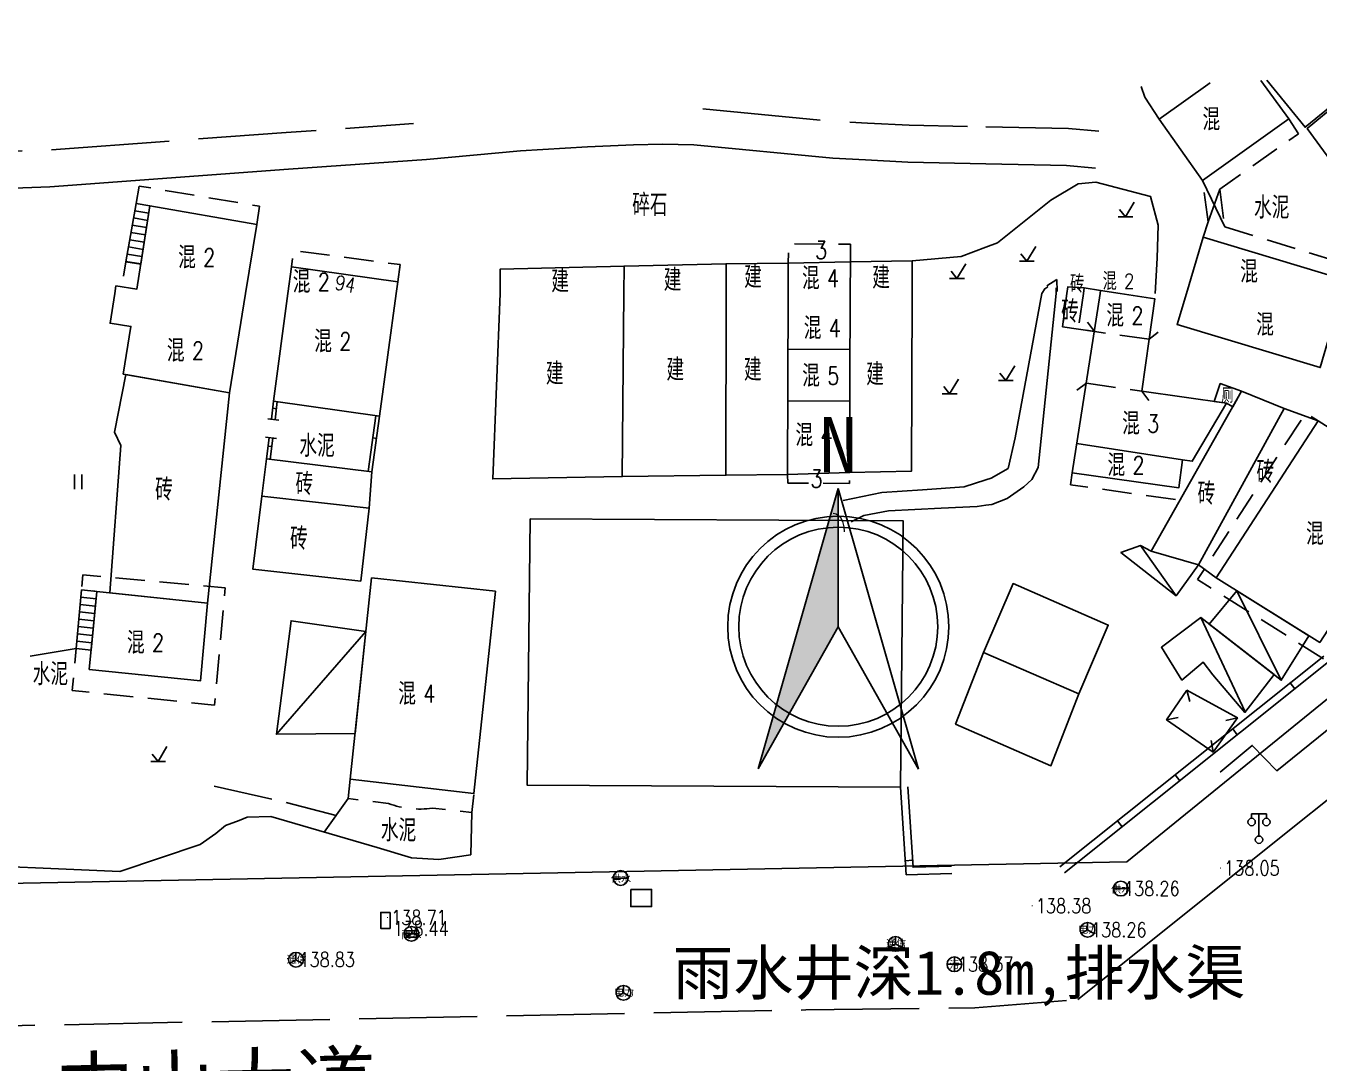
# Model space of a CAD drawing. Extents: x 529262 to 576451, y 2694391 to 2717535.
# Drawn here: x 566549.9 to 566637.6, y 2709700.4 to 2709770.7 of the extents above; entities that cross this region are included whole.
import ezdxf
from ezdxf.enums import TextEntityAlignment as Align
from ezdxf.xclip import XClip

# ---------------------------------------------------------------- set-up
doc = ezdxf.new("R2010")
doc.units = 0
doc.header["$XCLIPFRAME"] = 0
for name, pattern in [('X2', [10, 8, -2]), ('X3', [5, 4, -1]), ('X5', [3, 2, -1])]:
    doc.linetypes.add(name, pattern=pattern)
for name, color, linetype in [('COMPONENT', 8, 'Continuous'), ('DLDW', 8, 'Continuous'), ('DLSS', 4, 'Continuous'), ('DMTZ', 8, 'Continuous'), ('GCD', 8, 'Continuous'), ('GXYZ', 8, 'Continuous'), ('JMD', 8, 'Continuous'), ('PP-COM', 7, 'Continuous'), ('RD-中线', 40, 'Continuous'), ('RD-红线', 7, 'Continuous'), ('RD-路名', 7, 'Continuous'), ('ZBTZ', 8, 'Continuous'), ('ZJ', 7, 'Continuous'), ('路名', 7, 'Continuous')]:
    doc.layers.add(name, color=color, linetype=linetype)
doc.layers.add('SXSS', color=5, linetype='Continuous', lineweight=0)
doc.layers.add('现状管道深度（物探资料）', color=2, linetype='Continuous', plot=False)
doc.styles.add('HZ', font='rs.shx', dxfattribs={"width": 0.8, "bigfont": 'hztxt.shx'})
doc.styles.get("Standard").update_dxf_attribs({"font": '', "height": 2.5, "bigfont": 'smfs.shx'})
doc.styles.add('宋体', font='', dxfattribs={"width": 0.75})
doc.styles.add('黑体', font='simhei.ttf')
doc.styles.get('Standard').set_extended_font_data('FangSong_GB2312')
doc.styles.get('宋体').set_extended_font_data('SimSun')
doc.linetypes.add('10421', pattern='A,2,[150,AAA.SHX,S=0.5,R=0,X=0,Y=0.5],1e-11', length=2)
doc.linetypes.add('10422', pattern='A,0.75,[150,AAA.SHX,S=0.5,R=0,X=0,Y=0.5],1.5,[177,AAA.SHX,S=1,R=0,X=0,Y=0.4],0.75', length=3)
doc.linetypes.add('1161', pattern='A,0,[149,AAA.SHX,S=0.15,R=0,X=0,Y=0],-1.6', length=1.6)

# ---------------------------------------------------------------- blocks, each defined once
blk = doc.blocks.new('Compass1')
for p, q in [((0, 12.5), (-7.25, -12.86)), ((0, 0), (0, 12.5)), ((0, 0), (-7.25, -12.86))]:
    blk.add_line(p, q)
at = {"color": 2}
for p, q in [((0, 12.5), (7.26, -12.9)), ((7.26, -12.9), (0, 0))]:
    blk.add_line(p, q, dxfattribs=at)
at = {"color": 3}
blk.add_circle((0, 0), 10, dxfattribs=at)
at = {"color": 2}
blk.add_circle((0, 0), 9, dxfattribs=at)
blk.add_solid([(-7.25, -12.86), (0, 12.5), (0, 0)], dxfattribs=at)
at = {"color": 3}
blk.add_text('N', height=5, dxfattribs=at).set_placement((-0.01, 13.97), align=Align.CENTER)
blk = doc.blocks.new('A$C19FD0107')
at = {"layer": 'RD-中线', "color": 8, "linetype": 'Continuous', "flags": 128}
for points in [[(-4490.734, 14139.438, 0), (-4490.29, 14139.417)], [(-3818.251, 14086.168, 0), (-3817.74, 14086.169)]]:
    blk.add_lwpolyline(points, format="xyb", dxfattribs=at)
at = {"layer": 'RD-红线', "color": 8, "linetype": 'Continuous', "flags": 128}
for points in [[(-4373.425, 15323.41), (-4329.814, 15358.84)], [(-4373.425, 15323.41), (-4876.439, 15313.687)]]:
    blk.add_lwpolyline(points, dxfattribs=at)
blk = doc.blocks.new('GC200')
at = {"linetype": 'Continuous', "const_width": 0.2, "flags": 128}
blk.add_lwpolyline([(-0.1, 0, 1), (0.1, 0, 1)], format="xyb", close=True, dxfattribs=at)
blk = doc.blocks.new('gc123')
at = {"color": 8}
for p, q in [((0, 0), (1.2, 2)), ((-1, 0), (1, 0)), ((0, 0), (-0.8, 1))]:
    blk.add_line(p, q, dxfattribs=at)
blk = doc.blocks.new('gc097')
at = {"color": 8}
for p, q in [((-1, 2.9), (-1, 3.5)), ((-1, 3.5), (1, 3.5)), ((0, 0.5), (0, 3.5)), ((1, 3.5), (1, 2.9))]:
    blk.add_line(p, q, dxfattribs=at)
for centre in [(-1, 2.4), (1, 2.4), (0, 0)]:
    blk.add_circle(centre, 0.5, dxfattribs=at)
blk = doc.blocks.new('gc037')
for p, q in [((0, 0), (-1.39, 0.8)), ((-1.39, -0.8), (0, 0))]:
    blk.add_line(p, q)
blk = doc.blocks.new('gc121')
at = {"color": 8}
for p, q in [((-0.5, -1), (-0.5, 1)), ((0.5, -1), (0.5, 1))]:
    blk.add_line(p, q, dxfattribs=at)
blk = doc.blocks.new('gcbj0101')
blk.add_line((-1, 0), (1, 0))
blk.add_circle((0, 0), 1)
blk = doc.blocks.new('gcbj0102')
for p, q in [((-1, 0), (1, 0)), ((0, -1), (0, 1))]:
    blk.add_line(p, q)
blk.add_circle((0, 0), 1)
blk = doc.blocks.new('gcbj0103')
for p, q in [((-1, 0), (1, 0)), ((-0.9, 0.43), (0.9, 0.43)), ((-0.88, -0.47), (0.88, -0.47))]:
    blk.add_line(p, q)
blk.add_circle((0, 0), 1)
blk = doc.blocks.new('gcbj0107')
for q in [(-0.87, -0.5), (0, 1), (0.87, -0.5)]:
    blk.add_line((0, 0), q)
blk.add_circle((0, 0), 1)

msp = doc.modelspace()

# ---------------------------------------------------------------- linework, layer by layer
at = {"layer": 'DLDW', "color": 252, "linetype": 'Continuous', "elevation": 138.173, "flags": 128}
msp.add_lwpolyline([(566631.318, 2709745.136), (566631.744, 2709744.895), (566632.339, 2709745.946), (566630.893, 2709746.467), (566630.475, 2709745.256)], close=True, dxfattribs=at)
msp.add_lwpolyline([(566631.318, 2709745.136), (566631.744, 2709744.895), (566632.339, 2709745.946), (566630.893, 2709746.467), (566630.475, 2709745.256)], close=True, dxfattribs=at)
at = {"layer": 'DLSS', "linetype": 'X2', "elevation": 137.998, "flags": 128}
for points in [[(566595.804, 2709765.102), (566604.805, 2709764.239), (566606.963, 2709764.128), (566609.785, 2709763.992), (566614.998, 2709763.881)], [(566501.653, 2709760.301), (566530.06, 2709761.524), (566551.371, 2709762.308), (566567.522, 2709763.49), (566576.177, 2709764.101)], [(566614.998, 2709763.881), (566620.602, 2709763.763), (566622.667, 2709763.576)], [(566614.998, 2709763.881), (566620.602, 2709763.763), (566622.667, 2709763.576)]]:
    msp.add_lwpolyline(points, dxfattribs=at)
at = {"layer": 'DLSS', "linetype": 'Continuous', "flags": 128}
for points, elevation in [([(566486.047, 2709756.717), (566486.349, 2709757), (566486.64, 2709757.12), (566487.042, 2709757.196), (566492.38, 2709757.491), (566499.135, 2709757.69), (566530.16, 2709759.026), (566551.508, 2709759.811), (566567.701, 2709760.997), (566577.046, 2709761.656), (566583.433, 2709762.25), (566587.964, 2709762.525), (566591.092, 2709762.649), (566593.063, 2709762.703), (566595.184, 2709762.65), (566604.622, 2709761.745), (566606.838, 2709761.632), (566609.698, 2709761.493), (566614.998, 2709761.381)], 137.998), ([(566614.998, 2709761.381), (566620.463, 2709761.265), (566622.442, 2709761.086)], 137.998), ([(566614.998, 2709761.381), (566620.463, 2709761.265), (566622.442, 2709761.086)], 137.998), ([(566621.247, 2709704.68), (566621.247, 2709704.68), (566652.952, 2709730.049), (566653.32, 2709730.946), (566653.126, 2709731.621), (566651.473, 2709733.708)], 138.15)]:
    msp.add_lwpolyline(points, dxfattribs=dict(at, elevation=elevation))
at = {"layer": 'DLSS', "linetype": 'X3', "flags": 128}
msp.add_lwpolyline([(566562.657, 2709719.144), (566567.374, 2709718.101), (566570.914, 2709717.171)], dxfattribs=at)
at = {"layer": 'DLSS', "linetype": 'X2', "flags": 128}
msp.add_lwpolyline([(566473.115, 2709702.009), (566473.216, 2709701.306), (566499.863, 2709701.931), (566602.786, 2709703.976), (566614.256, 2709704.111), (566621.247, 2709704.68)], dxfattribs=at)
at = {"layer": 'DMTZ', "linetype": '10421'}
for points in [[(566619.2, 2709753.033), (566619.2, 2709753.033), (566618.987, 2709752.893), (566618.796, 2709752.568)], [(566619.2, 2709753.033), (566619.2, 2709753.033), (566618.987, 2709752.893), (566618.796, 2709752.568)], [(566619.756, 2709752.568), (566619.771, 2709752.691), (566619.773, 2709752.966)], [(566619.756, 2709752.568), (566619.771, 2709752.691), (566619.773, 2709752.966)]]:
    msp.add_lwpolyline(points, dxfattribs=at)
at = {"layer": 'DMTZ', "linetype": '10421', "flags": 128}
for points, elevation in [([(566614.998, 2709738.211), (566615.398, 2709738.264), (566616.449, 2709738.678), (566617.575, 2709739.466), (566618.109, 2709739.962), (566618.546, 2709740.772), (566619.756, 2709752.568)], 136.956), ([(566618.796, 2709752.568), (566616.987, 2709742.793), (566616.499, 2709740.71), (566615.346, 2709740.045), (566614.998, 2709739.935)], 136.947), ([(566614.998, 2709738.211), (566615.398, 2709738.264), (566616.449, 2709738.678), (566617.575, 2709739.466), (566618.109, 2709739.962), (566618.546, 2709740.772), (566619.756, 2709752.568)], 136.956), ([(566618.796, 2709752.568), (566616.987, 2709742.793), (566616.499, 2709740.71), (566615.346, 2709740.045), (566614.998, 2709739.935)], 136.947), ([(566614.998, 2709739.935), (566613.527, 2709739.469), (566610.688, 2709739.247), (566607.938, 2709739.07), (566605.314, 2709738.54)], 136.947), ([(566605.87, 2709737.081), (566606.715, 2709737.524), (566608.384, 2709737.821), (566611.967, 2709738.015), (566614.407, 2709738.134), (566614.998, 2709738.211)], 136.956)]:
    msp.add_lwpolyline(points, dxfattribs=dict(at, elevation=elevation))
at = {"layer": 'DMTZ', "linetype": '10422', "flags": 128}
msp.add_lwpolyline([(566630.896, 2709720.105), (566633.066, 2709721.924), (566634.734, 2709720.201), (566651.473, 2709733.708)], dxfattribs=at)
msp.add_lwpolyline([(566630.896, 2709720.105), (566633.066, 2709721.924), (566634.734, 2709720.201), (566651.473, 2709733.708)], dxfattribs=at)
at = {"layer": 'DMTZ', "linetype": '10421', "flags": 128}
for points in [[(566562.759, 2709715.953), (566563.419, 2709716.489), (566564.332, 2709716.837), (566564.885, 2709717.054), (566566.487, 2709717.102), (566573.712, 2709714.984), (566576.023, 2709714.284), (566577.882, 2709714.181), (566580.056, 2709714.495)], [(566543.728, 2709713.91), (566556.256, 2709713.357), (566561.689, 2709715.193), (566562.759, 2709715.953)]]:
    msp.add_lwpolyline(points, dxfattribs=at)
at = {"layer": 'GXYZ', "linetype": 'Continuous', "flags": 128}
for points in [[(566590.909, 2709712.152), (566590.909, 2709710.989), (566592.317, 2709710.989), (566592.317, 2709712.152)], [(566574.576, 2709710.594), (566573.943, 2709710.594), (566573.943, 2709709.507), (566574.576, 2709709.507)]]:
    msp.add_lwpolyline(points, close=True, dxfattribs=at)
at = {"layer": 'JMD', "linetype": 'Continuous'}
for p, q in [((566629.703, 2709760.238), (566631.203, 2709757.089)), ((566629.703, 2709760.238), (566631.203, 2709757.089)), ((566630.075, 2709757.435), (566630.863, 2709759.653)), ((566630.075, 2709757.435), (566630.863, 2709759.653)), ((566556.654, 2709754.713), (566557.346, 2709758.685)), ((566557.26, 2709758.193), (566558.216, 2709758.028)), ((566557.346, 2709758.685), (566558.294, 2709758.52)), ((566558.294, 2709758.52), (566557.664, 2709754.553)), ((566557.089, 2709757.208), (566558.06, 2709757.044)), ((566557.174, 2709757.7), (566558.138, 2709757.536)), ((566556.917, 2709756.222), (566557.903, 2709756.06)), ((566557.003, 2709756.715), (566557.982, 2709756.552)), ((566556.831, 2709755.73), (566557.825, 2709755.568)), ((566556.659, 2709754.745), (566557.669, 2709754.584)), ((566556.745, 2709755.237), (566557.747, 2709755.076)), ((566622.364, 2709749.997), (566621.883, 2709750.636)), ((566622.364, 2709749.997), (566621.883, 2709750.636)), ((566626.077, 2709749.48, 137.711), (566626.683, 2709749.957)), ((566626.077, 2709749.48, 137.711), (566626.683, 2709749.957)), ((566621.817, 2709746.489), (566621.177, 2709746.009)), ((566621.817, 2709746.489), (566621.177, 2709746.009)), ((566625.579, 2709745.953), (566626.06, 2709745.313)), ((566625.579, 2709745.953), (566626.06, 2709745.313)), ((566566.282, 2709744.074), (566567.027, 2709743.984)), ((566566.621, 2709744.787, 138.782), (566566.869, 2709744.757, 138.782)), ((566566.129, 2709742.824), (566566.873, 2709742.732)), ((566566.306, 2709742.219), (566566.554, 2709742.189)), ((566573.664, 2709742.739), (566573.416, 2709742.773)), ((566625.498, 2709735.478, 138.207), (566627.896, 2709732.069, 136.575)), ((566625.498, 2709735.478, 138.207), (566627.896, 2709732.069, 136.575)), ((566553.29, 2709728.483), (566553.654, 2709732.467)), ((566554.633, 2709731.869), (566553.608, 2709731.965)), ((566554.681, 2709732.367), (566553.653, 2709732.462)), ((566554.682, 2709732.371), (566554.294, 2709728.385)), ((566632.024, 2709732.411, 137.034), (566635.038, 2709726.339, 137.334)), ((566632.024, 2709732.411, 137.034), (566635.038, 2709726.339, 137.334)), ((566554.536, 2709730.874), (566553.517, 2709730.97)), ((566554.584, 2709731.371), (566553.562, 2709731.467)), ((566554.439, 2709729.878), (566553.426, 2709729.975)), ((566554.488, 2709730.376), (566553.471, 2709730.473)), ((566629.569, 2709730.591, 138.674), (566632.58, 2709724.188, 137.082)), ((566629.569, 2709730.591, 138.674), (566632.58, 2709724.188, 137.082)), ((566554.391, 2709729.381), (566553.381, 2709729.478)), ((566566.873, 2709722.68), (566572.937, 2709729.646)), ((566554.294, 2709728.385), (566553.29, 2709728.483)), ((566554.342, 2709728.883), (566553.335, 2709728.98)), ((566628.639, 2709725.667), (566628.823, 2709724.889)), ((566628.639, 2709725.667), (566628.823, 2709724.889)), ((566635.961, 2709725.764), (566635.649, 2709726.155)), ((566627.256, 2709723.665), (566628.043, 2709723.807)), ((566627.256, 2709723.665), (566628.043, 2709723.807)), ((566632.061, 2709723.796), (566631.281, 2709723.616)), ((566632.061, 2709723.796), (566631.281, 2709723.616)), ((566632.054, 2709722.645), (566631.742, 2709723.035)), ((566630.413, 2709721.465), (566630.275, 2709722.253)), ((566630.413, 2709721.465), (566630.275, 2709722.253)), ((566628.147, 2709719.525), (566627.835, 2709719.916)), ((566624.239, 2709716.405), (566623.927, 2709716.796)), ((566609.533, 2709714.098), (566610.032, 2709714.131))]:
    msp.add_line(p, q, dxfattribs=at)
at = {"layer": 'JMD', "linetype": 'X5'}
for p, q in [((566626.077, 2709749.48, 137.711), (566622.364, 2709749.997)), ((566626.077, 2709749.48, 137.711), (566622.364, 2709749.997)), ((566621.817, 2709746.489), (566625.579, 2709745.953)), ((566621.817, 2709746.489), (566625.579, 2709745.953))]:
    msp.add_line(p, q, dxfattribs=at)
at = {"layer": 'JMD', "linetype": 'Continuous', "flags": 128}
for points, elevation in [([(566630.217, 2709766.857), (566626.747, 2709764.409), (566629.703, 2709760.238), (566635.545, 2709764.415), (566633.658, 2709767.032)], 136.842), ([(566630.217, 2709766.857), (566626.747, 2709764.409), (566629.703, 2709760.238), (566635.545, 2709764.415), (566633.658, 2709767.032)], 136.842), ([(566634.062, 2709767.053), (566636.651, 2709763.847), (566641.023, 2709767.408)], 137.07), ([(566634.062, 2709767.053), (566636.651, 2709763.847), (566641.023, 2709767.408)], 137.07), ([(566564.777, 2709752.568), (566565.532, 2709757.258), (566558.294, 2709758.52), (566557.397, 2709752.864), (566555.986, 2709753.088), (566555.904, 2709752.568)], 136.762), ([(566628.598, 2709752.568), (566629.743, 2709756.394), (566639.427, 2709753.477), (566639.155, 2709752.568)], 136.857), ([(566628.598, 2709752.568), (566629.743, 2709756.394), (566639.427, 2709753.477), (566639.155, 2709752.568)], 136.857), ([(566597.371, 2709752.568), (566597.379, 2709754.596), (566590.454, 2709754.431), (566590.442, 2709752.568)], 138.477), ([(566597.371, 2709752.568), (566597.379, 2709754.596), (566601.596, 2709754.643), (566601.588, 2709752.568)], 137.45), ([(566601.588, 2709752.568), (566601.596, 2709754.643), (566605.805, 2709754.722), (566605.797, 2709752.568)], 137.435), ([(566574.992, 2709752.568), (566575.102, 2709753.368), (566567.891, 2709754.374), (566567.65, 2709752.568)], 138.782), ([(566590.442, 2709752.568), (566590.454, 2709754.431), (566582.056, 2709754.231), (566582.046, 2709752.568)], 138.477), ([(566622.784, 2709752.771), (566621.672, 2709752.95), (566620.551, 2709753.024), (566620.488, 2709752.568)], 139.272), ([(566622.784, 2709752.771), (566621.672, 2709752.95), (566620.551, 2709753.024), (566620.488, 2709752.568)], 139.272), ([(566622.753, 2709752.568), (566622.784, 2709752.771)], 139.272), ([(566624.103, 2709752.568), (566622.784, 2709752.771), (566622.753, 2709752.568)], 138.131), ([(566622.753, 2709752.568), (566622.784, 2709752.771)], 139.272), ([(566624.103, 2709752.568), (566622.784, 2709752.771), (566622.753, 2709752.568)], 138.131), ([(566555.904, 2709752.568), (566555.59, 2709750.56), (566556.996, 2709750.337), (566556.483, 2709747.103), (566563.686, 2709745.845), (566564.773, 2709752.568)], 136.762), ([(566567.65, 2709752.568), (566566.681, 2709745.282), (566573.872, 2709744.249), (566574.994, 2709752.568)], 136.646), ([(566590.437, 2709752.568), (566590.33, 2709740.158), (566581.546, 2709740.002), (566582.046, 2709752.568)], 137.454), ([(566597.376, 2709752.568), (566597.363, 2709740.242), (566590.33, 2709740.158), (566590.437, 2709752.568)], 137.454), ([(566601.595, 2709752.568), (566601.547, 2709740.307), (566597.363, 2709740.242), (566597.376, 2709752.568)], 137.45), ([(566605.797, 2709752.568), (566605.757, 2709740.423), (566601.547, 2709740.307), (566601.595, 2709752.568)], 137.433), ([(566610, 2709752.568), (566609.962, 2709740.527), (566605.757, 2709740.423), (566605.797, 2709752.568)], 137.735), ([(566622.364, 2709749.997), (566620.202, 2709750.316), (566620.488, 2709752.568)], 136.959), ([(566622.364, 2709749.997), (566620.202, 2709750.316), (566620.488, 2709752.568)], 136.959), ([(566624.103, 2709752.568), (566626.47, 2709752.204), (566626.077, 2709749.48), (566625.579, 2709745.953), (566631.318, 2709745.136), (566628.994, 2709741.191), (566628.332, 2709741.285), (566628.079, 2709739.39), (566620.854, 2709740.399), (566622.752, 2709752.568)], 136.844), ([(566624.103, 2709752.568), (566626.47, 2709752.204), (566626.077, 2709749.48), (566625.579, 2709745.953), (566631.318, 2709745.136), (566628.994, 2709741.191), (566628.332, 2709741.285), (566628.079, 2709739.39), (566620.854, 2709740.399), (566622.752, 2709752.568)], 136.844), ([(566628.598, 2709752.568), (566627.972, 2709750.472), (566637.676, 2709747.554), (566639.155, 2709752.568)], 137.166), ([(566628.598, 2709752.568), (566627.972, 2709750.472), (566637.676, 2709747.554), (566639.155, 2709752.568)], 137.166), ([(566601.585, 2709748.789), (566605.785, 2709748.775)], 137.326), ([(566566.681, 2709745.282), (566566.531, 2709744.044)], 138.782), ([(566566.927, 2709745.241), (566566.779, 2709744.014)], 138.782), ([(566601.572, 2709745.287), (566605.773, 2709745.273)], 137.325), ([(566628.332, 2709741.285), (566621.166, 2709742.403)], 136.844), ([(566628.332, 2709741.285), (566621.166, 2709742.403)], 136.844)]:
    msp.add_lwpolyline(points, dxfattribs=dict(at, elevation=elevation))
for points in [[(566641.206, 2709767.417), (566636.788, 2709763.759), (566639.449, 2709760.159), (566645.982, 2709765.436), (566644.301, 2709767.575)], [(566641.206, 2709767.417), (566636.788, 2709763.759), (566639.449, 2709760.159), (566645.982, 2709765.436), (566644.301, 2709767.575)], [(566605.797, 2709752.568), (566605.805, 2709754.722), (566610.008, 2709754.788), (566610, 2709752.568)], [(566573.104, 2709740.507), (566573.624, 2709744.283)], [(566573.352, 2709740.473), (566573.872, 2709744.249)], [(566566.199, 2709741.359), (566566.377, 2709742.793)], [(566566.447, 2709741.328), (566566.625, 2709742.762)], [(566620.02, 2709713.676), (566637.93, 2709727.976)], [(566620.332, 2709713.285), (566638.242, 2709727.585)], [(566609.202, 2709719.087), (566609.596, 2709713.147), (566612.69, 2709713.23)], [(566609.701, 2709719.12), (566610.063, 2709713.66), (566612.677, 2709713.729)]]:
    msp.add_lwpolyline(points, dxfattribs=at)
at = {"layer": 'JMD', "linetype": 'X5', "flags": 128}
for points, elevation in [([(566635.545, 2709764.415), (566636.204, 2709763.413), (566630.863, 2709759.653)], 137.367), ([(566635.545, 2709764.415), (566636.204, 2709763.413), (566630.863, 2709759.653)], 137.367), ([(566557.346, 2709758.685), (566557.552, 2709759.865), (566565.717, 2709758.496), (566565.532, 2709757.258)], 136.951), ([(566630.075, 2709757.435), (566629.703, 2709760.238)], 138.998), ([(566630.075, 2709757.435), (566629.703, 2709760.238)], 138.998), ([(566630.863, 2709759.653), (566631.203, 2709757.089)], 136.917), ([(566630.863, 2709759.653), (566631.203, 2709757.089)], 136.917), ([(566629.743, 2709756.394), (566630.075, 2709757.435)], 137.166), ([(566629.743, 2709756.394), (566630.075, 2709757.435)], 137.166), ([(566631.203, 2709757.089), (566639.712, 2709754.477), (566639.427, 2709753.477)], 137.166), ([(566631.203, 2709757.089), (566639.712, 2709754.477), (566639.427, 2709753.477)], 137.166), ([(566575.102, 2709753.368), (566575.262, 2709754.531), (566568.039, 2709755.492), (566567.891, 2709754.374)], 136.849), ([(566605.805, 2709754.722), (566605.808, 2709755.92), (566601.6, 2709755.935), (566601.596, 2709754.643)], 137.735), ([(566557.664, 2709754.553), (566556.654, 2709754.713), (566556.386, 2709753.025)], 137.538), ([(566622.784, 2709752.771), (566621.672, 2709752.95), (566621.616, 2709752.568)], 138.113), ([(566622.784, 2709752.771), (566621.672, 2709752.95), (566621.616, 2709752.568)], 138.113), ([(566621.616, 2709752.568), (566621.261, 2709750.16), (566622.364, 2709749.997)], 138.113), ([(566621.616, 2709752.568), (566621.261, 2709750.16), (566622.364, 2709749.997)], 138.113), ([(566644.52, 2709739.497), (566645.52, 2709738.859), (566638.242, 2709727.585), (566629.351, 2709733.163), (566636.693, 2709744.462), (566637.535, 2709743.942)], 136.175), ([(566644.52, 2709739.497), (566645.52, 2709738.859), (566638.242, 2709727.585), (566629.351, 2709733.163), (566636.693, 2709744.462), (566637.535, 2709743.942)], 136.175), ([(566601.547, 2709740.307), (566601.557, 2709739.708), (566605.754, 2709739.694), (566605.757, 2709740.423)], 137.339), ([(566620.854, 2709740.399), (566620.735, 2709739.598), (566627.96, 2709738.589), (566628.06, 2709739.376)], 136.817), ([(566620.854, 2709740.399), (566620.735, 2709739.598), (566627.96, 2709738.589), (566628.06, 2709739.376)], 136.817), ([(566554.294, 2709728.385), (566553.29, 2709728.483), (566553.02, 2709725.648), (566562.663, 2709724.658), (566563.397, 2709732.598), (566553.749, 2709733.49), (566553.654, 2709732.467), (566554.682, 2709732.371)], 138.966)]:
    msp.add_lwpolyline(points, dxfattribs=dict(at, elevation=elevation))
at = {"layer": 'JMD', "linetype": 'Continuous', "flags": 128}
for points, elevation in [([(566556.646, 2709747.075), (566563.686, 2709745.845), (566562.206, 2709731.57), (566555.564, 2709732.277), (566556.312, 2709742.26), (566555.893, 2709743.163)], 136.782), ([(566626.205, 2709735.102), (566629.416, 2709734.175), (566635.239, 2709744.773), (566632.339, 2709745.946)], 137.932), ([(566626.205, 2709735.102), (566629.416, 2709734.175), (566635.239, 2709744.773), (566632.339, 2709745.946)], 137.932), ([(566630.61, 2709733.293), (566629.416, 2709734.175), (566635.239, 2709744.773), (566637.535, 2709743.942)], 136.175), ([(566630.61, 2709733.293), (566629.416, 2709734.175), (566635.239, 2709744.773), (566637.535, 2709743.942)], 136.175), ([(566637.535, 2709743.942), (566644.52, 2709739.497), (566637.647, 2709728.902), (566630.61, 2709733.293)], 138.997), ([(566637.535, 2709743.942), (566644.52, 2709739.497), (566637.647, 2709728.902), (566630.61, 2709733.293)], 138.997), ([(566573.352, 2709740.473), (566566.199, 2709741.359), (566565.885, 2709738.819), (566573.163, 2709738.012)], 138.356), ([(566572.601, 2709733.068), (566565.264, 2709733.882), (566565.885, 2709738.819), (566573.163, 2709738.012)], 137.092), ([(566629.416, 2709734.175), (566627.896, 2709732.069), (566624.157, 2709735.002), (566625.498, 2709735.478), (566626.205, 2709735.102)], 136.873), ([(566629.416, 2709734.175), (566627.896, 2709732.069), (566624.157, 2709735.002), (566625.498, 2709735.478), (566626.205, 2709735.102)], 136.873), ([(566571.88, 2709719.636), (566580.268, 2709718.656), (566581.732, 2709732.374), (566573.322, 2709733.282)], 137.281), ([(566554.166, 2709727.066), (566561.718, 2709726.291), (566562.206, 2709731.57), (566554.682, 2709732.371)], 137.056), ([(566632.024, 2709732.411), (566630.138, 2709730.149), (566635.038, 2709726.339), (566635.038, 2709726.339), (566636.908, 2709729.363)], 137.034), ([(566632.024, 2709732.411), (566630.138, 2709730.149), (566635.038, 2709726.339), (566635.038, 2709726.339), (566636.908, 2709729.363)], 137.034), ([(566572.206, 2709722.726), (566566.873, 2709722.68), (566567.863, 2709730.375), (566572.937, 2709729.646)], 138.003), ([(566630.401, 2709726.707), (566632.575, 2709724.157), (566634.547, 2709726.72), (566634.547, 2709726.72), (566629.569, 2709730.591), (566629.569, 2709730.591), (566626.911, 2709728.578), (566628.293, 2709726.349), (566629.746, 2709727.564), (566630.401, 2709726.707)], 138.674), ([(566630.401, 2709726.707), (566632.575, 2709724.157), (566634.547, 2709726.72), (566634.547, 2709726.72), (566629.569, 2709730.591), (566629.569, 2709730.591), (566626.911, 2709728.578), (566628.293, 2709726.349), (566629.746, 2709727.564), (566630.401, 2709726.707)], 138.674), ([(566628.639, 2709725.667), (566627.256, 2709723.665), (566630.413, 2709721.465), (566632.061, 2709723.796)], 136.596), ([(566628.639, 2709725.667), (566627.256, 2709723.665), (566630.413, 2709721.465), (566632.061, 2709723.796)], 136.596)]:
    msp.add_lwpolyline(points, close=True, dxfattribs=dict(at, elevation=elevation))
for points in [[(566584.082, 2709737.283), (566583.886, 2709719.217), (566609.202, 2709719.087), (566609.398, 2709737.152)], [(566614.84, 2709728.233), (566621.304, 2709725.413), (566623.304, 2709730.079), (566616.84, 2709732.899)], [(566614.84, 2709728.233), (566612.941, 2709723.362), (566619.405, 2709720.541), (566621.304, 2709725.413)]]:
    msp.add_lwpolyline(points, close=True, dxfattribs=at)
at = {"layer": 'JMD', "linetype": 'X5', "elevation": 137.281, "flags": 128}
msp.add_lwpolyline([(566571.88, 2709719.636), (566571.742, 2709718.318), (566574.478, 2709717.981, 0.129515), (566577.448, 2709717.673), (566580.13, 2709717.366), (566580.268, 2709718.656)], format="xyb", dxfattribs=at)
at = {"layer": 'SXSS', "color": 8, "linetype": 'Continuous', "flags": 128}
msp.add_lwpolyline([(566605.411, 2709736.409), (566605.39, 2709736.74), (566605.304, 2709737.113), (566605.155, 2709737.348), (566605.027, 2709737.476), (566604.835, 2709737.604), (566604.632, 2709737.657)], dxfattribs=at)
at = {"layer": 'ZBTZ', "linetype": '1161', "flags": 128}
for points in [[(566626.747, 2709764.409), (566625.778, 2709765.886), (566625.525, 2709766.618)], [(566626.747, 2709764.409), (566625.778, 2709765.886), (566625.525, 2709766.618)], [(566614.998, 2709755.716), (566615.781, 2709756.007), (566619.394, 2709758.912), (566621.261, 2709760.002), (566622.46, 2709760.116), (566626.171, 2709759.146), (566626.685, 2709757.206), (566626.628, 2709754.98), (566626.49, 2709752.568)], [(566614.998, 2709755.716), (566615.781, 2709756.007), (566619.394, 2709758.912), (566621.261, 2709760.002), (566622.46, 2709760.116), (566626.171, 2709759.146), (566626.685, 2709757.206), (566626.628, 2709754.98), (566626.49, 2709752.568)], [(566610.008, 2709754.788), (566613.326, 2709755.094), (566614.998, 2709755.716)], [(566550.164, 2709727.974), (566553.29, 2709728.483)], [(566562.663, 2709724.658), (566562.663, 2709724.658)]]:
    msp.add_lwpolyline(points, dxfattribs=at)
for points, elevation in [([(566571.742, 2709718.318), (566570.099, 2709716.043)], 139.557), ([(566580.13, 2709717.366), (566580.056, 2709714.495)], 137.281)]:
    msp.add_lwpolyline(points, dxfattribs=dict(at, elevation=elevation))

# ---------------------------------------------------------------- block references
at = {"layer": 'COMPONENT', "linetype": 'Continuous', "xscale": 0.5, "yscale": 0.5}
for name, p in [('gcbj0101', (566590.222, 2709712.924)), ('gcbj0101', (566624.153, 2709712.206)), ('gcbj0107', (566621.896, 2709709.41)), ('gcbj0103', (566576.028, 2709709.137)), ('gcbj0107', (566608.867, 2709708.457)), ('gcbj0107', (566568.198, 2709707.379)), ('gcbj0102', (566612.866, 2709707.075)), ('gcbj0107', (566590.415, 2709705.138))]:
    msp.add_blockref(name, p, dxfattribs=at)
at = {"layer": 'DLDW', "color": 252, "linetype": 'Continuous', "xscale": 0.5, "yscale": 0.5}
msp.add_blockref('gc097', (566633.525, 2709715.524, 137.991), dxfattribs=at)
msp.add_blockref('gc097', (566633.525, 2709715.524, 137.991), dxfattribs=at)
at = {"layer": 'DLSS', "linetype": 'Continuous', "xscale": 0.5000000000670962, "yscale": 0.5000000000670962, "zscale": 0.5000000000670962, "rotation": 62.32258907812945}
msp.add_blockref('gc037', (566619.806, 2709753.522, 136.803), dxfattribs=at)
msp.add_blockref('gc037', (566619.806, 2709753.522, 136.803), dxfattribs=at)
at = {"layer": 'GCD', "linetype": 'Continuous'}
ref = msp.add_blockref('GC200', (566630.918, 2709713.602, 138.045), dxfattribs=dict(at, xscale=0.1999999999534339, yscale=0.1999999999534339, zscale=0.1999999999534339))
ref.add_attrib('height', '138.05', dxfattribs={"linetype": 'Continuous', "height": 1, "style": 'HZ', "width": 0.8}).set_placement((566631.158, 2709713.602, 138.045), align=Align.MIDDLE_LEFT)
ref = msp.add_blockref('GC200', (566630.918, 2709713.602, 138.045), dxfattribs=dict(at, xscale=0.1999999999534339, yscale=0.1999999999534339, zscale=0.1999999999534339))
ref.add_attrib('height', '138.05', dxfattribs={"linetype": 'Continuous', "height": 1, "style": 'HZ', "width": 0.8}).set_placement((566631.158, 2709713.602, 138.045), align=Align.MIDDLE_LEFT)
ref = msp.add_blockref('GC200', (566624.128, 2709712.206, 138.264), dxfattribs=dict(at, xscale=0.1999999999534339, yscale=0.1999999999534339, zscale=0.1999999999534339))
ref.add_attrib('height', '138.26', dxfattribs={"linetype": 'Continuous', "height": 1, "style": 'HZ', "width": 0.8}).set_placement((566624.368, 2709712.206, 138.264), align=Align.MIDDLE_LEFT)
ref = msp.add_blockref('GC200', (566624.128, 2709712.206, 138.264), dxfattribs=dict(at, xscale=0.1999999999534339, yscale=0.1999999999534339, zscale=0.1999999999534339))
ref.add_attrib('height', '138.26', dxfattribs={"linetype": 'Continuous', "height": 1, "style": 'HZ', "width": 0.8}).set_placement((566624.368, 2709712.206, 138.264), align=Align.MIDDLE_LEFT)
ref = msp.add_blockref('GC200', (566618.144, 2709711.036, 138.378), dxfattribs=dict(at, xscale=0.1999999999534339, yscale=0.1999999999534339, zscale=0.1999999999534339))
ref.add_attrib('height', '138.38', dxfattribs={"linetype": 'Continuous', "height": 1, "style": 'HZ', "width": 0.8}).set_placement((566618.384, 2709711.036, 138.378), align=Align.MIDDLE_LEFT)
ref = msp.add_blockref('GC200', (566618.144, 2709711.036, 138.378), dxfattribs=dict(at, xscale=0.1999999999534339, yscale=0.1999999999534339, zscale=0.1999999999534339))
ref.add_attrib('height', '138.38', dxfattribs={"linetype": 'Continuous', "height": 1, "style": 'HZ', "width": 0.8}).set_placement((566618.384, 2709711.036, 138.378), align=Align.MIDDLE_LEFT)
ref = msp.add_blockref('GC200', (566574.411, 2709710.249, 138.708), dxfattribs=dict(at, xscale=0.1999999999534339, yscale=0.1999999999534339, zscale=0.1999999999534339))
ref.add_attrib('height', '138.71', dxfattribs={"linetype": 'Continuous', "height": 1, "style": 'HZ', "width": 0.8}).set_placement((566574.651, 2709710.249, 138.708), align=Align.MIDDLE_LEFT)
ref = msp.add_blockref('GC200', (566574.411, 2709710.249, 138.708), dxfattribs=dict(at, xscale=0.1999999999534339, yscale=0.1999999999534339, zscale=0.1999999999534339))
ref.add_attrib('height', '138.71', dxfattribs={"linetype": 'Continuous', "height": 1, "style": 'HZ', "width": 0.8}).set_placement((566574.651, 2709710.249, 138.708), align=Align.MIDDLE_LEFT)
ref = msp.add_blockref('GC200', (566574.546, 2709709.497, 138.435), dxfattribs=dict(at, xscale=0.1999999999534339, yscale=0.1999999999534339, zscale=0.1999999999534339))
ref.add_attrib('height', '138.44', dxfattribs={"linetype": 'Continuous', "height": 1, "style": 'HZ', "width": 0.8}).set_placement((566574.786, 2709709.497, 138.435), align=Align.MIDDLE_LEFT)
ref = msp.add_blockref('GC200', (566574.546, 2709709.497, 138.435), dxfattribs=dict(at, xscale=0.1999999999534339, yscale=0.1999999999534339, zscale=0.1999999999534339))
ref.add_attrib('height', '138.44', dxfattribs={"linetype": 'Continuous', "height": 1, "style": 'HZ', "width": 0.8}).set_placement((566574.786, 2709709.497, 138.435), align=Align.MIDDLE_LEFT)
ref = msp.add_blockref('GC200', (566621.888, 2709709.408, 138.261), dxfattribs=dict(at, xscale=0.1999999999534339, yscale=0.1999999999534339, zscale=0.1999999999534339))
ref.add_attrib('height', '138.26', dxfattribs={"linetype": 'Continuous', "height": 1, "style": 'HZ', "width": 0.8}).set_placement((566622.128, 2709709.408, 138.261), align=Align.MIDDLE_LEFT)
ref = msp.add_blockref('GC200', (566621.888, 2709709.408, 138.261), dxfattribs=dict(at, xscale=0.1999999999534339, yscale=0.1999999999534339, zscale=0.1999999999534339))
ref.add_attrib('height', '138.26', dxfattribs={"linetype": 'Continuous', "height": 1, "style": 'HZ', "width": 0.8}).set_placement((566622.128, 2709709.408, 138.261), align=Align.MIDDLE_LEFT)
ref = msp.add_blockref('GC200', (566568.191, 2709707.39, 138.834), dxfattribs=dict(at, xscale=0.1999999999534339, yscale=0.1999999999534339, zscale=0.1999999999534339))
ref.add_attrib('height', '138.83', dxfattribs={"linetype": 'Continuous', "height": 1, "style": 'HZ', "width": 0.8}).set_placement((566568.431, 2709707.39, 138.834), align=Align.MIDDLE_LEFT)
ref = msp.add_blockref('GC200', (566568.191, 2709707.39, 138.834), dxfattribs=dict(at, xscale=0.1999999999534339, yscale=0.1999999999534339, zscale=0.1999999999534339))
ref.add_attrib('height', '138.83', dxfattribs={"linetype": 'Continuous', "height": 1, "style": 'HZ', "width": 0.8}).set_placement((566568.431, 2709707.39, 138.834), align=Align.MIDDLE_LEFT)
ref = msp.add_blockref('GC200', (566612.858, 2709707.079, 138.373), dxfattribs=dict(at, xscale=0.1999999999534339, yscale=0.1999999999534339, zscale=0.1999999999534339))
ref.add_attrib('height', '138.37', dxfattribs={"linetype": 'Continuous', "height": 1, "style": 'HZ', "width": 0.8}).set_placement((566613.098, 2709707.079, 138.373), align=Align.MIDDLE_LEFT)
ref = msp.add_blockref('GC200', (566612.858, 2709707.079, 138.373), dxfattribs=dict(at, xscale=0.1999999999534339, yscale=0.1999999999534339, zscale=0.1999999999534339))
ref.add_attrib('height', '138.37', dxfattribs={"linetype": 'Continuous', "height": 1, "style": 'HZ', "width": 0.8}).set_placement((566613.098, 2709707.079, 138.373), align=Align.MIDDLE_LEFT)
at = {"layer": 'PP-COM'}
ref = msp.add_blockref('A$C19FD0107', (570997.993, 2694390.603), dxfattribs=at)
XClip(ref).set_block_clipping_path([(-9366.4383134884, 14428.6043910822), (-3328.4480743363, 17452.7484863754)])
at = {"layer": 'ZBTZ', "linetype": 'Continuous', "xscale": 0.5, "yscale": 0.5, "zscale": 0.5}
for name, p in [('gc123', (566624.464, 2709757.774)), ('gc123', (566624.464, 2709757.774)), ('gc123', (566617.777, 2709754.762)), ('gc123', (566617.777, 2709754.762)), ('gc123', (566613.037, 2709753.587)), ('gc123', (566616.353, 2709746.672)), ('gc123', (566616.353, 2709746.672)), ('gc123', (566612.54, 2709745.771)), ('gc121', (566553.424, 2709739.806)), ('gc123', (566558.843, 2709720.837))]:
    msp.add_blockref(name, p, dxfattribs=at)
at = {"layer": '路名', "xscale": 0.75, "yscale": 0.75}
msp.add_blockref('Compass1', (566604.985, 2709729.974, -0.36), dxfattribs=at)

# ---------------------------------------------------------------- texts
at = {"layer": 'DLDW', "color": 252, "linetype": 'Continuous', "style": 'HZ', "width": 0.8}
msp.add_text('厕', height=1, dxfattribs=at).set_placement((566631.379, 2709745.683), align=Align.MIDDLE)
msp.add_text('厕', height=1, dxfattribs=at).set_placement((566631.379, 2709745.683), align=Align.MIDDLE)
at = {"layer": 'GXYZ', "linetype": 'Continuous', "style": '宋体'}
for s, p in [('供水', (566590.249, 2709712.898)), ('供水', (566624.179, 2709712.18)), ('电力', (566621.94, 2709709.46)), ('雨水', (566576.03, 2709709.096)), ('通信', (566608.911, 2709708.508)), ('通信', (566568.242, 2709707.429)), ('污', (566612.866, 2709707.068)), ('电力', (566590.459, 2709705.189))]:
    msp.add_text(s, height=0.5, dxfattribs=at).set_placement(p, align=Align.MIDDLE)
at = {"layer": 'JMD', "linetype": 'Continuous', "style": 'HZ', "width": 0.8}
for s, height, p in [('混', 1.5, (566630.893, 2709764.382)), ('混', 1.5, (566630.893, 2709764.382)), ('混', 1.5, (566561.402, 2709755.017)), ('混', 1.5, (566603.725, 2709753.601)), ('混', 1.5, (566633.449, 2709754.053)), ('混', 1.5, (566633.449, 2709754.053)), ('混', 1.5, (566569.175, 2709753.362)), ('砖', 1.2, (566621.669, 2709753.228)), ('砖', 1.2, (566621.669, 2709753.228)), ('混', 1.2, (566623.877, 2709753.408)), ('混', 1.2, (566623.877, 2709753.408)), ('砖', 1.5, (566621.3, 2709751.349)), ('砖', 1.5, (566621.3, 2709751.349)), ('混', 1.5, (566624.367, 2709751.069)), ('混', 1.5, (566624.367, 2709751.069)), ('混', 1.5, (566603.841, 2709750.222)), ('混', 1.5, (566634.534, 2709750.454)), ('混', 1.5, (566634.534, 2709750.454)), ('混', 1.5, (566570.634, 2709749.323)), ('混', 1.5, (566560.639, 2709748.694)), ('混', 1.5, (566603.737, 2709746.994)), ('混', 1.5, (566625.442, 2709743.749)), ('混', 1.5, (566625.442, 2709743.749)), ('混', 1.5, (566603.28, 2709742.959)), ('混', 1.5, (566624.445, 2709740.928)), ('混', 1.5, (566624.445, 2709740.928)), ('砖', 1.5, (566634.559, 2709740.468)), ('砖', 1.5, (566634.559, 2709740.468)), ('砖', 1.5, (566569.368, 2709739.646)), ('砖', 1.5, (566559.843, 2709739.267)), ('砖', 1.5, (566630.56, 2709738.997)), ('砖', 1.5, (566630.56, 2709738.997)), ('混', 1.5, (566637.921, 2709736.266)), ('混', 1.5, (566637.921, 2709736.266)), ('砖', 1.5, (566568.993, 2709735.944)), ('混', 1.5, (566557.931, 2709728.884)), ('混', 1.5, (566576.333, 2709725.421))]:
    msp.add_text(s, height=height, dxfattribs=at).set_placement(p, align=Align.MIDDLE_RIGHT)
for s, height, p in [('2', 1.2, (566561.902, 2709755.017)), ('3', 1.2, (566603.411, 2709755.515)), ('2', 1.2, (566569.675, 2709753.362)), ('4', 1.2, (566604.225, 2709753.601)), ('2', 1, (566624.377, 2709753.408)), ('2', 1, (566624.377, 2709753.408)), ('2', 1.2, (566624.867, 2709751.069)), ('2', 1.2, (566624.867, 2709751.069)), ('4', 1.2, (566604.341, 2709750.222)), ('2', 1.2, (566561.139, 2709748.694)), ('2', 1.2, (566571.134, 2709749.323)), ('5', 1.2, (566604.237, 2709746.994)), ('3', 1.2, (566625.942, 2709743.749)), ('3', 1.2, (566625.942, 2709743.749)), ('4', 1.2, (566603.78, 2709742.959)), ('2', 1.2, (566624.945, 2709740.928)), ('2', 1.2, (566624.945, 2709740.928)), ('3', 1.2, (566603.092, 2709740.005)), ('2', 1.2, (566558.431, 2709728.884)), ('4', 1.2, (566576.833, 2709725.421))]:
    msp.add_text(s, height=height, dxfattribs=at).set_placement(p, align=Align.MIDDLE_LEFT)
for p in [(566599.203, 2709753.772), (566607.889, 2709753.732), (566586.118, 2709753.475), (566593.744, 2709753.572), (566593.929, 2709747.484), (566599.189, 2709747.478), (566585.75, 2709747.217), (566607.48, 2709747.173)]:
    msp.add_text('建', height=1.5, dxfattribs=at).set_placement(p, align=Align.MIDDLE)
at = {"layer": 'RD-路名', "color": 7, "style": '黑体'}
msp.add_text('中山大道', height=4, rotation=1.30936, dxfattribs=at).set_placement((566562.725, 2709698.918), align=Align.MIDDLE)
at = {"layer": 'ZJ', "color": 8, "linetype": 'Continuous', "style": 'HZ', "width": 0.8}
for s, p in [('碎石', (566592.206, 2709758.662)), ('水泥', (566634.388, 2709758.48)), ('水泥', (566634.388, 2709758.48)), ('水泥', (566569.627, 2709742.317)), ('水泥', (566551.538, 2709726.829)), ('水泥', (566575.158, 2709716.229))]:
    msp.add_text(s, height=1.5, dxfattribs=at).set_placement(p, align=Align.MIDDLE)
msp.add_text('94', height=1, rotation=349.65631, dxfattribs=at).set_placement((566571.545, 2709753.224), align=Align.MIDDLE)
at = {"layer": '现状管道深度（物探资料）', "color": 3}
msp.add_text('雨水井深1.8m,排水渠', height=3, dxfattribs=at).set_placement((566613.18, 2709706.505), align=Align.MIDDLE_CENTER)

doc.saveas('drawing.dxf')
